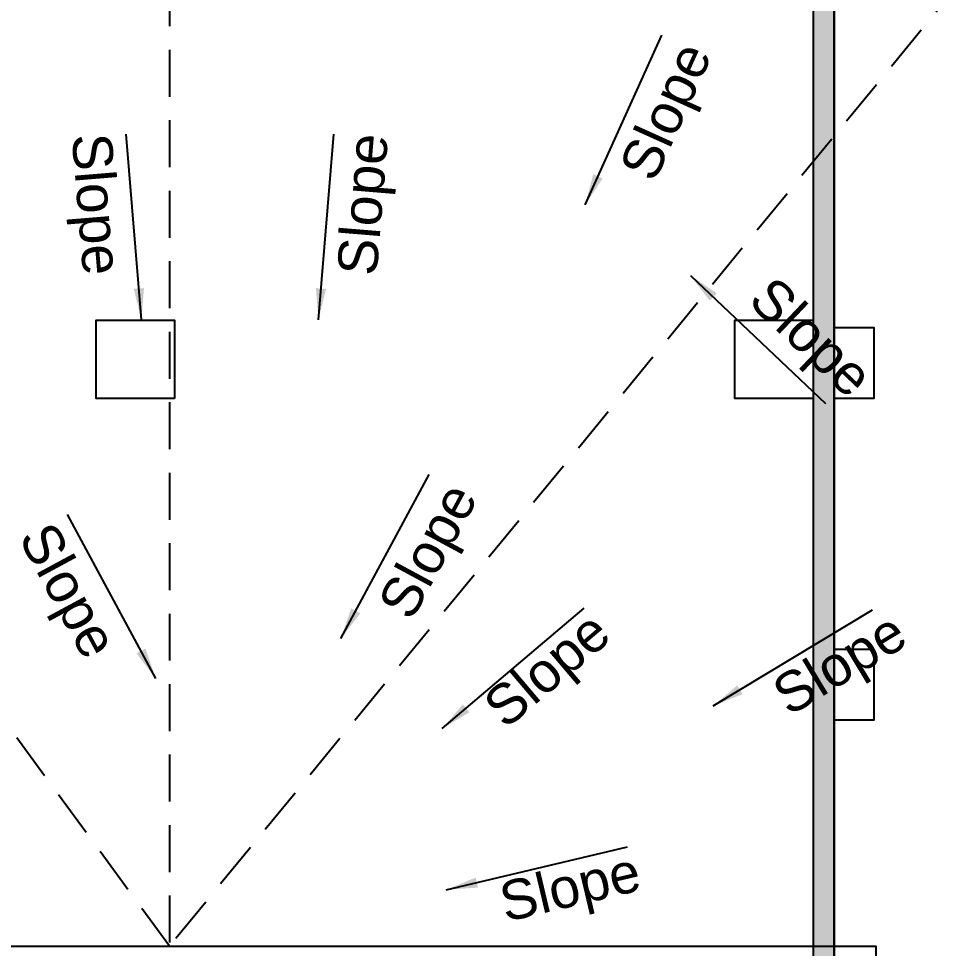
# Model space of a CAD drawing. Extents: x 7897917 to 8423973, y -6487334 to -6173396.
# Drawn here: x 8286313 to 8295101, y -6438646 to -6429741 of the extents above; entities that cross this region are included whole.
import ezdxf

# ---------------------------------------------------------------- set-up
doc = ezdxf.new("R2010")
doc.units = 0
doc.header["$LTSCALE"] = 600
doc.header["$MEASUREMENT"] = 0
doc.linetypes.add('HIDDEN', pattern=[0.375, 0.25, -0.125])
for name, color, linetype in [('A-text', 7, 'CONTINUOUS'), ('Exp.Joint', 104, 'CONTINUOUS'), ('LA-column', 3, 'CONTINUOUS'), ('LINE', 8, 'CONTINUOUS'), ('Ridge', 53, 'CONTINUOUS'), ('S-Col-Hatch', 30, 'CONTINUOUS'), ('Valley', 7, 'CONTINUOUS')]:
    doc.layers.add(name, color=color, linetype=linetype)
doc.styles.add('ARIAL', font='arial.ttf')
doc.styles.add('ROMANS', font='romans.shx')
doc.dimstyles.new('MM', dxfattribs={"dimscale": 0, "dimtxt": 200, "dimasz": 150, "dimexe": 40, "dimexo": 50, "dimgap": 50, "dimtad": 1, "dimdec": 0, "dimzin": 0, "dimdsep": 46, "dimtxsty": 'ROMANS', "dimblk": 'OBLIQUE', "dimcen": 0.09, "dimdle": 40, "dimclrd": 5, "dimclre": 5, "dimclrt": 6, "dimadec": 0, "dimazin": 0, "dimtfac": 1, "dimtdec": 0, "dimtofl": 0, "dimtmove": 0, "dimatfit": 3, "dimfxl": 1, "dimfrac": 2, "dimtolj": 1, "dimtzin": 0, "dimarcsym": 0})

# ---------------------------------------------------------------- blocks, each defined once
blk = doc.blocks.new('A$C7FF54E45')
at = {"layer": 'S-Col-Hatch', "linetype": 'Continuous'}
blk.add_lwpolyline([(-15530, 0), (15530, 0), (15530, -9345), (-15530, -9345)], close=True, dxfattribs=at)

msp = doc.modelspace()

# ---------------------------------------------------------------- hatches: boundary and pattern name
at = {"layer": 'Exp.Joint', "linetype": 'HIDDEN'}
msp.add_hatch(color=256, dxfattribs=at).paths.add_polyline_path([(8294122.296, -6340914.893), (8293922.296, -6340914.893), (8293922.296, -6462283.74), (8294122.296, -6462283.74)])

# ---------------------------------------------------------------- linework, layer by layer
at = {"layer": 'Exp.Joint', "linetype": 'HIDDEN', "const_width": 20, "elevation": -11172.955}
msp.add_lwpolyline([(8294122.296, -6340914.893), (8293922.296, -6340914.893), (8293922.296, -6462283.74), (8294122.296, -6462283.74)], close=True, dxfattribs=at)
at = {"layer": 'LA-column', "color": 8, "flags": 128}
for points, elevation in [([(8287807.311, -6433379.918), (8287057.311, -6433379.918), (8287057.311, -6432629.918), (8287807.311, -6432629.918)], 12.125), ([(8293922.301, -6433379.918), (8293172.301, -6433379.918), (8293172.301, -6432629.918), (8293922.301, -6432629.918)], 8.025), ([(8294122.301, -6432699.971), (8294502.301, -6432699.971), (8294502.301, -6433380.007), (8294122.301, -6433379.962)], 4.295), ([(8294122.301, -6435780.033), (8294502.301, -6435780.033), (8294502.301, -6436460.07), (8294122.301, -6436460.024)], 13.156)]:
    msp.add_lwpolyline(points, close=True, dxfattribs=dict(at, elevation=elevation))
at = {"layer": 'Ridge', "linetype": 'HIDDEN', "ltscale": 3, "elevation": 2.894}
msp.add_lwpolyline([(8287758.12, -6426664.945), (8287758.12, -6438625.084)], dxfattribs=at)
at = {"layer": 'Valley', "linetype": 'HIDDEN', "ltscale": 3, "elevation": 2.894}
msp.add_lwpolyline([(8297952.212, -6426199.954), (8287758.12, -6438625.084), (8278992.256, -6426664.945)], dxfattribs=at)

# ---------------------------------------------------------------- block references
at = {"layer": 'LINE'}
msp.add_blockref('A$C7FF54E45', (8278992.256, -6438625.084, 8.216), dxfattribs=at)

# ---------------------------------------------------------------- texts
at = {"layer": 'A-text', "color": 0, "lineweight": 15, "style": 'ARIAL'}
for rotation, p in [(65.6952562, (8292399.823, -6431322.643, 21.885)), (274.6976541, (8286821.727, -6430856.433, 21.885)), (85.3023459, (8289740.559, -6432211.986, 21.885)), (316.4866615, (8293283.683, -6432458.567, 21.885)), (61.6509877, (8290074.313, -6435522.371, 21.885)), (298.3490123, (8286306.166, -6434708.716, 21.885)), (40.3198012, (8290974.778, -6436554.705, 21.885)), (31.1329185, (8293688.509, -6436427.689, 21.885)), (13.2881488, (8290974.608, -6438394.808, 21.885))]:
    msp.add_text('Slope', height=380.16, rotation=rotation, dxfattribs=at).set_placement(p)

# ---------------------------------------------------------------- leaders
at = {"layer": 'A-text', "color": 0, "lineweight": 15}
for points in [[(8291737.385, -6431524.608, 21.885), (8292471.146, -6429899.866, 21.885)], [(8287489.373, -6432624.534, 21.885), (8287343.37, -6430847.773, 21.885)], [(8289184.304, -6432624.534, 21.885), (8289330.307, -6430847.773, 21.885)], [(8292746.108, -6432200.503, 21.885), (8294038.983, -6433427.967, 21.885)], [(8289399.28, -6435677.113, 21.885), (8290245.803, -6434108.166, 21.885)], [(8287627.041, -6436060.463, 21.885), (8286780.518, -6434491.516, 21.885)], [(8290369.722, -6436540.98, 21.885), (8291728.969, -6435387.446, 21.885)], [(8292962.77, -6436323.882, 21.885), (8294488.75, -6435402.156, 21.885)], [(8290408.78, -6438084.171, 21.885), (8292143.799, -6437674.409, 21.885)]]:
    msp.add_leader(points, dimstyle='MM', override={"dimscale": 1, "dimasz": 300, "dimtad": 0}, dxfattribs=at)

doc.saveas('drawing.dxf')
